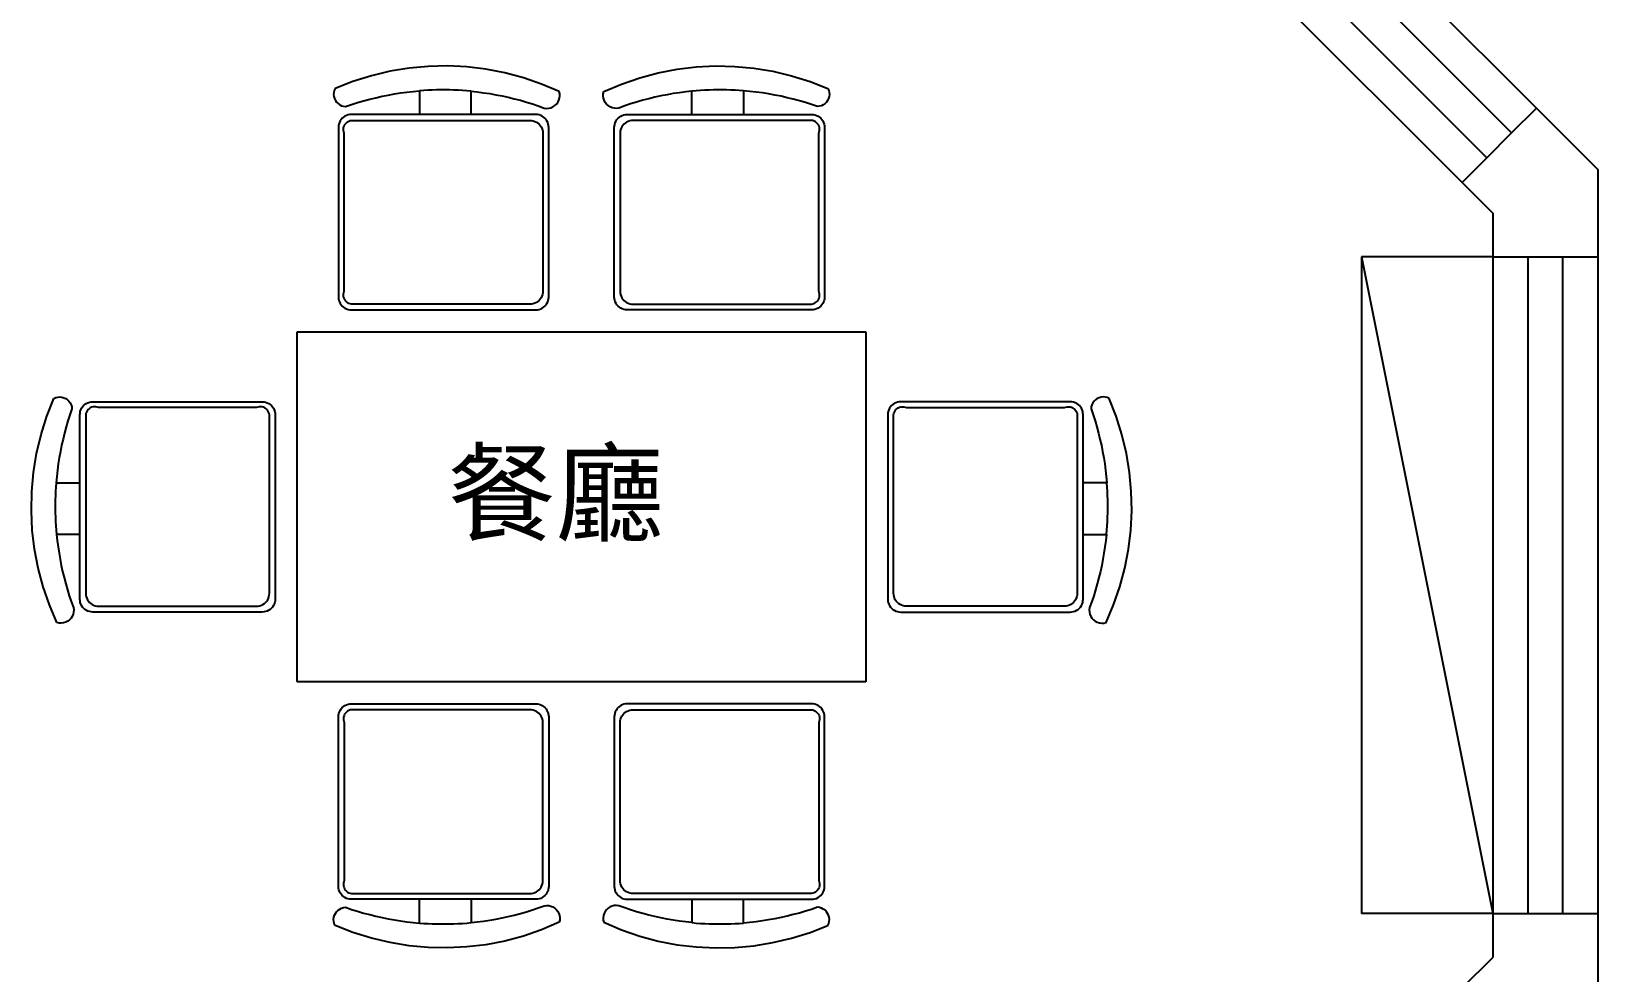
# Model space of a CAD drawing. Header units: centimetres. Extents: x 921 to 2601, y 2858 to 4336.
# Drawn here: x 2206.2 to 2600.9, y 3508.2 to 3745.3 of the extents above; entities that cross this region are included whole.
import ezdxf

# ---------------------------------------------------------------- set-up
doc = ezdxf.new("R2010")
doc.units = ezdxf.units.CM
doc.layers.add('文字', color=7, linetype='Continuous')
doc.layers.add('結構', color=7, linetype='Continuous')
doc.styles.get("Standard").update_dxf_attribs({"font": 'arial.ttf'})

msp = doc.modelspace()

# ---------------------------------------------------------------- linework, layer by layer
at = {"layer": '結構'}
for p, q in [((2538.64, 3772.71), (2585.4, 3725.94)), ((2532.4, 3766.47), (2579.17, 3719.71)), ((2526.17, 3760.24), (2572.93, 3713.47)), ((2519.93, 3754), (2566.69, 3707.24)), ((2291.91, 3734.11), (2287.28, 3732.66)), ((2296.63, 3735.23), (2291.91, 3734.11)), ((2301.41, 3736.02), (2296.63, 3735.23)), ((2306.24, 3736.46), (2301.41, 3736.02)), ((2311.09, 3736.57), (2306.24, 3736.46)), ((2315.93, 3736.33), (2311.09, 3736.57)), ((2320.75, 3735.76), (2315.93, 3736.33)), ((2325.51, 3734.84), (2320.75, 3735.76)), ((2330.2, 3733.6), (2325.51, 3734.84)), ((2334.78, 3732.02), (2330.2, 3733.6)), ((2354.92, 3732.02), (2359.51, 3733.6)), ((2359.51, 3733.6), (2364.19, 3734.84)), ((2364.19, 3734.84), (2368.95, 3735.76)), ((2368.95, 3735.76), (2373.77, 3736.33)), ((2373.77, 3736.33), (2378.61, 3736.57)), ((2378.61, 3736.57), (2383.46, 3736.46)), ((2383.46, 3736.46), (2388.29, 3736.02)), ((2388.29, 3736.02), (2393.08, 3735.23)), ((2393.08, 3735.23), (2397.79, 3734.11)), ((2397.79, 3734.11), (2402.42, 3732.66)), ((2282.45, 3729.9), (2282.41, 3729.38)), ((2282.41, 3729.38), (2282.47, 3728.86)), ((2282.56, 3730.41), (2282.45, 3729.9)), ((2282.77, 3730.89), (2282.56, 3730.41)), ((2287.28, 3732.66), (2282.77, 3730.89)), ((2294.59, 3728.93), (2296.14, 3729.25)), ((2296.14, 3729.25), (2297.71, 3729.53)), ((2297.71, 3729.53), (2299.28, 3729.78)), ((2299.28, 3729.78), (2300.85, 3729.99)), ((2300.85, 3729.99), (2302.43, 3730.17)), ((2302.43, 3730.17), (2304.01, 3730.31)), ((2305.1, 3730.39), (2304.01, 3730.31)), ((2304.01, 3730.31), (2304.01, 3724.33)), ((2306.18, 3730.46), (2305.1, 3730.39)), ((2307.26, 3730.5), (2306.18, 3730.46)), ((2308.35, 3730.54), (2307.26, 3730.5)), ((2309.43, 3730.55), (2308.35, 3730.54)), ((2310.52, 3730.55), (2309.43, 3730.55)), ((2311.6, 3730.53), (2310.52, 3730.55)), ((2312.69, 3730.5), (2311.6, 3730.53)), ((2313.77, 3730.45), (2312.69, 3730.5)), ((2314.85, 3730.39), (2313.77, 3730.45)), ((2315.94, 3730.3), (2314.85, 3730.39)), ((2317.02, 3730.21), (2315.94, 3730.3)), ((2317.02, 3724.33), (2317.02, 3730.21)), ((2317.02, 3730.21), (2318.59, 3730.04)), ((2318.59, 3730.04), (2320.16, 3729.83)), ((2320.16, 3729.83), (2321.72, 3729.6)), ((2321.72, 3729.6), (2323.28, 3729.33)), ((2323.28, 3729.33), (2324.83, 3729.02)), ((2339.25, 3730.13), (2334.78, 3732.02)), ((2339.37, 3729.58), (2339.25, 3730.13)), ((2339.4, 3729.01), (2339.37, 3729.58)), ((2350.3, 3729.01), (2350.33, 3729.58)), ((2350.33, 3729.58), (2350.45, 3730.13)), ((2350.45, 3730.13), (2354.92, 3732.02)), ((2366.42, 3729.33), (2364.87, 3729.02)), ((2367.98, 3729.6), (2366.42, 3729.33)), ((2369.54, 3729.83), (2367.98, 3729.6)), ((2371.11, 3730.04), (2369.54, 3729.83)), ((2372.68, 3730.21), (2371.11, 3730.04)), ((2373.76, 3730.3), (2372.68, 3730.21)), ((2372.68, 3724.33), (2372.68, 3730.21)), ((2374.85, 3730.39), (2373.76, 3730.3)), ((2375.93, 3730.45), (2374.85, 3730.39)), ((2377.01, 3730.5), (2375.93, 3730.45)), ((2378.1, 3730.53), (2377.01, 3730.5)), ((2379.18, 3730.55), (2378.1, 3730.53)), ((2380.27, 3730.55), (2379.18, 3730.55)), ((2381.35, 3730.54), (2380.27, 3730.55)), ((2382.44, 3730.5), (2381.35, 3730.54)), ((2383.52, 3730.46), (2382.44, 3730.5)), ((2384.6, 3730.39), (2383.52, 3730.46)), ((2385.69, 3730.31), (2384.6, 3730.39)), ((2387.27, 3730.17), (2385.69, 3730.31)), ((2385.69, 3730.31), (2385.69, 3724.33)), ((2388.85, 3729.99), (2387.27, 3730.17)), ((2390.42, 3729.78), (2388.85, 3729.99)), ((2391.99, 3729.53), (2390.42, 3729.78)), ((2393.56, 3729.25), (2391.99, 3729.53)), ((2395.11, 3728.93), (2393.56, 3729.25)), ((2402.42, 3732.66), (2406.94, 3730.89)), ((2406.94, 3730.89), (2407.14, 3730.41)), ((2407.14, 3730.41), (2407.26, 3729.9)), ((2407.29, 3729.38), (2407.23, 3728.86)), ((2407.26, 3729.9), (2407.29, 3729.38)), ((2282.47, 3728.86), (2282.61, 3728.35)), ((2282.61, 3728.35), (2282.84, 3727.88)), ((2282.84, 3727.88), (2283.14, 3727.45)), ((2283.14, 3727.45), (2283.51, 3727.08)), ((2283.51, 3727.08), (2283.93, 3726.78)), ((2283.93, 3726.78), (2284.4, 3726.55)), ((2284.4, 3726.55), (2284.9, 3726.4)), ((2284.9, 3726.4), (2285.42, 3726.34)), ((2285.42, 3726.34), (2286.92, 3726.86)), ((2286.92, 3726.86), (2288.44, 3727.34)), ((2288.44, 3727.34), (2289.96, 3727.79)), ((2289.96, 3727.79), (2291.49, 3728.2)), ((2291.49, 3728.2), (2293.04, 3728.58)), ((2293.04, 3728.58), (2294.59, 3728.93)), ((2324.83, 3729.02), (2326.37, 3728.68)), ((2326.37, 3728.68), (2327.91, 3728.31)), ((2327.91, 3728.31), (2329.44, 3727.91)), ((2329.44, 3727.91), (2330.96, 3727.47)), ((2330.96, 3727.47), (2332.47, 3727)), ((2332.47, 3727), (2333.97, 3726.5)), ((2333.97, 3726.5), (2335.46, 3725.96)), ((2335.46, 3725.96), (2336.02, 3725.89)), ((2336.02, 3725.89), (2336.59, 3725.92)), ((2336.59, 3725.92), (2337.14, 3726.04)), ((2337.14, 3726.04), (2337.66, 3726.26)), ((2337.66, 3726.26), (2338.14, 3726.57)), ((2338.14, 3726.57), (2338.56, 3726.95)), ((2338.56, 3726.95), (2338.9, 3727.4)), ((2338.9, 3727.4), (2339.16, 3727.91)), ((2339.16, 3727.91), (2339.33, 3728.45)), ((2339.33, 3728.45), (2339.4, 3729.01)), ((2350.37, 3728.45), (2350.3, 3729.01)), ((2350.54, 3727.91), (2350.37, 3728.45)), ((2350.8, 3727.4), (2350.54, 3727.91)), ((2351.14, 3726.95), (2350.8, 3727.4)), ((2351.56, 3726.57), (2351.14, 3726.95)), ((2352.04, 3726.26), (2351.56, 3726.57)), ((2352.56, 3726.04), (2352.04, 3726.26)), ((2353.12, 3725.92), (2352.56, 3726.04)), ((2353.68, 3725.89), (2353.12, 3725.92)), ((2354.24, 3725.96), (2353.68, 3725.89)), ((2355.73, 3726.5), (2354.24, 3725.96)), ((2357.23, 3727), (2355.73, 3726.5)), ((2358.74, 3727.47), (2357.23, 3727)), ((2360.26, 3727.91), (2358.74, 3727.47)), ((2361.79, 3728.31), (2360.26, 3727.91)), ((2363.33, 3728.68), (2361.79, 3728.31)), ((2364.87, 3729.02), (2363.33, 3728.68)), ((2396.66, 3728.58), (2395.11, 3728.93)), ((2398.21, 3728.2), (2396.66, 3728.58)), ((2399.74, 3727.79), (2398.21, 3728.2)), ((2401.26, 3727.34), (2399.74, 3727.79)), ((2402.78, 3726.86), (2401.26, 3727.34)), ((2404.28, 3726.34), (2402.78, 3726.86)), ((2404.8, 3726.4), (2404.28, 3726.34)), ((2405.3, 3726.55), (2404.8, 3726.4)), ((2405.77, 3726.78), (2405.3, 3726.55)), ((2406.2, 3727.08), (2405.77, 3726.78)), ((2406.56, 3727.45), (2406.2, 3727.08)), ((2406.86, 3727.88), (2406.56, 3727.45)), ((2407.09, 3728.35), (2406.86, 3727.88)), ((2407.23, 3728.86), (2407.09, 3728.35)), ((2579.17, 3719.71), (2585.4, 3725.94)), ((2585.4, 3725.94), (2600.85, 3710.49)), ((2283.66, 3721.51), (2283.63, 3721.08)), ((2283.74, 3721.92), (2283.66, 3721.51)), ((2283.88, 3722.33), (2283.74, 3721.92)), ((2284.07, 3722.71), (2283.88, 3722.33)), ((2284.3, 3723.06), (2284.07, 3722.71)), ((2284.58, 3723.38), (2284.3, 3723.06)), ((2284.9, 3723.66), (2284.58, 3723.38)), ((2285.26, 3723.9), (2284.9, 3723.66)), ((2284.92, 3721.03), (2285.02, 3721.38)), ((2285.02, 3721.38), (2285.17, 3721.71)), ((2285.17, 3721.71), (2285.37, 3722.01)), ((2285.64, 3724.09), (2285.26, 3723.9)), ((2285.37, 3722.01), (2285.61, 3722.27)), ((2285.61, 3722.27), (2285.89, 3722.5)), ((2286.04, 3724.22), (2285.64, 3724.09)), ((2285.89, 3722.5), (2286.21, 3722.67)), ((2286.46, 3724.31), (2286.04, 3724.22)), ((2286.21, 3722.67), (2286.55, 3722.8)), ((2286.88, 3724.33), (2286.46, 3724.31)), ((2286.55, 3722.8), (2286.9, 3722.87)), ((2304.01, 3724.33), (2286.88, 3724.33)), ((2286.9, 3722.87), (2331.87, 3722.87)), ((2317.02, 3724.33), (2304.01, 3724.33)), ((2333.33, 3724.33), (2317.02, 3724.33)), ((2331.87, 3722.87), (2332.29, 3722.84)), ((2332.29, 3722.84), (2332.71, 3722.76)), ((2332.71, 3722.76), (2333.11, 3722.62)), ((2333.11, 3722.62), (2333.49, 3722.43)), ((2333.76, 3724.31), (2333.33, 3724.33)), ((2333.49, 3722.43), (2333.85, 3722.2)), ((2334.17, 3724.22), (2333.76, 3724.31)), ((2333.85, 3722.2), (2334.17, 3721.92)), ((2334.58, 3724.09), (2334.17, 3724.22)), ((2334.17, 3721.92), (2334.45, 3721.6)), ((2334.45, 3721.6), (2334.68, 3721.24)), ((2334.96, 3723.9), (2334.58, 3724.09)), ((2334.68, 3721.24), (2334.87, 3720.86)), ((2335.31, 3723.66), (2334.96, 3723.9)), ((2335.63, 3723.38), (2335.31, 3723.66)), ((2335.91, 3723.06), (2335.63, 3723.38)), ((2336.15, 3722.71), (2335.91, 3723.06)), ((2336.34, 3722.33), (2336.15, 3722.71)), ((2336.47, 3721.92), (2336.34, 3722.33)), ((2336.56, 3721.51), (2336.47, 3721.92)), ((2336.58, 3721.08), (2336.56, 3721.51)), ((2353.12, 3721.08), (2353.15, 3721.51)), ((2353.15, 3721.51), (2353.23, 3721.92)), ((2353.23, 3721.92), (2353.37, 3722.33)), ((2353.37, 3722.33), (2353.55, 3722.71)), ((2353.55, 3722.71), (2353.79, 3723.06)), ((2353.79, 3723.06), (2354.07, 3723.38)), ((2354.07, 3723.38), (2354.39, 3723.66)), ((2354.39, 3723.66), (2354.74, 3723.9)), ((2354.74, 3723.9), (2355.12, 3724.09)), ((2355.02, 3721.24), (2354.83, 3720.86)), ((2355.25, 3721.6), (2355.02, 3721.24)), ((2355.12, 3724.09), (2355.53, 3724.22)), ((2355.53, 3721.92), (2355.25, 3721.6)), ((2355.53, 3724.22), (2355.94, 3724.31)), ((2355.85, 3722.2), (2355.53, 3721.92)), ((2356.21, 3722.43), (2355.85, 3722.2)), ((2355.94, 3724.31), (2356.37, 3724.33)), ((2356.59, 3722.62), (2356.21, 3722.43)), ((2356.37, 3724.33), (2372.68, 3724.33)), ((2356.99, 3722.76), (2356.59, 3722.62)), ((2357.41, 3722.84), (2356.99, 3722.76)), ((2357.83, 3722.87), (2357.41, 3722.84)), ((2402.8, 3722.87), (2357.83, 3722.87)), ((2372.68, 3724.33), (2385.69, 3724.33)), ((2385.69, 3724.33), (2402.82, 3724.33)), ((2403.16, 3722.8), (2402.8, 3722.87)), ((2402.82, 3724.33), (2403.24, 3724.31)), ((2403.49, 3722.67), (2403.16, 3722.8)), ((2403.24, 3724.31), (2403.66, 3724.22)), ((2403.81, 3722.5), (2403.49, 3722.67)), ((2403.66, 3724.22), (2404.06, 3724.09)), ((2404.09, 3722.27), (2403.81, 3722.5)), ((2404.06, 3724.09), (2404.45, 3723.9)), ((2404.34, 3722.01), (2404.09, 3722.27)), ((2404.54, 3721.71), (2404.34, 3722.01)), ((2404.45, 3723.9), (2404.8, 3723.66)), ((2404.69, 3721.38), (2404.54, 3721.71)), ((2404.78, 3721.03), (2404.69, 3721.38)), ((2404.8, 3723.66), (2405.12, 3723.38)), ((2405.12, 3723.38), (2405.4, 3723.06)), ((2405.4, 3723.06), (2405.64, 3722.71)), ((2405.64, 3722.71), (2405.82, 3722.33)), ((2405.82, 3722.33), (2405.96, 3721.92)), ((2405.96, 3721.92), (2406.04, 3721.51)), ((2406.04, 3721.51), (2406.07, 3721.08)), ((2283.63, 3721.08), (2283.63, 3678.37)), ((2284.88, 3720.67), (2284.92, 3721.03)), ((2284.89, 3720.31), (2284.88, 3720.67)), ((2284.97, 3719.96), (2284.89, 3720.31)), ((2285.09, 3719.62), (2284.97, 3719.96)), ((2285.09, 3679.83), (2285.09, 3719.62)), ((2334.87, 3720.86), (2335.01, 3720.46)), ((2335.01, 3720.46), (2335.09, 3720.04)), ((2335.09, 3720.04), (2335.12, 3719.62)), ((2335.12, 3719.62), (2335.12, 3679.83)), ((2336.58, 3678.37), (2336.58, 3721.08)), ((2353.12, 3678.37), (2353.12, 3721.08)), ((2354.61, 3720.04), (2354.58, 3719.62)), ((2354.58, 3719.62), (2354.58, 3679.83)), ((2354.69, 3720.46), (2354.61, 3720.04)), ((2354.83, 3720.86), (2354.69, 3720.46)), ((2404.61, 3719.62), (2404.73, 3719.96)), ((2404.61, 3679.83), (2404.61, 3719.62)), ((2404.73, 3719.96), (2404.81, 3720.31)), ((2404.82, 3720.67), (2404.78, 3721.03)), ((2404.81, 3720.31), (2404.82, 3720.67)), ((2406.07, 3721.08), (2406.07, 3678.37)), ((2572.93, 3713.47), (2579.17, 3719.71)), ((2566.69, 3707.24), (2572.93, 3713.47)), ((2600.85, 3710.49), (2600.85, 3688.51)), ((2566.69, 3707.24), (2574.4, 3699.53)), ((2574.4, 3699.53), (2574.4, 3688.51)), ((2574.4, 3688.51), (2541.33, 3688.51)), ((2541.33, 3688.51), (2541.33, 3523.11)), ((2541.33, 3688.51), (2574.4, 3523.11)), ((2574.4, 3688.51), (2574.4, 3523.11)), ((2574.4, 3688.51), (2583.22, 3688.51)), ((2583.22, 3688.51), (2583.22, 3523.11)), ((2583.22, 3688.51), (2592.03, 3688.51)), ((2592.03, 3688.51), (2592.03, 3523.11)), ((2592.03, 3688.51), (2600.85, 3688.51)), ((2600.85, 3688.51), (2600.85, 3523.11)), ((2283.63, 3678.37), (2283.66, 3677.95)), ((2283.66, 3677.95), (2283.74, 3677.53)), ((2284.88, 3678.78), (2284.89, 3679.14)), ((2284.92, 3678.42), (2284.88, 3678.78)), ((2284.89, 3679.14), (2284.97, 3679.5)), ((2285.02, 3678.08), (2284.92, 3678.42)), ((2284.97, 3679.5), (2285.09, 3679.83)), ((2285.17, 3677.75), (2285.02, 3678.08)), ((2285.37, 3677.45), (2285.17, 3677.75)), ((2334.45, 3677.86), (2334.17, 3677.54)), ((2334.68, 3678.21), (2334.45, 3677.86)), ((2334.87, 3678.59), (2334.68, 3678.21)), ((2335.01, 3678.99), (2334.87, 3678.59)), ((2335.09, 3679.41), (2335.01, 3678.99)), ((2335.12, 3679.83), (2335.09, 3679.41)), ((2336.47, 3677.53), (2336.56, 3677.95)), ((2336.56, 3677.95), (2336.58, 3678.37)), ((2353.15, 3677.95), (2353.12, 3678.37)), ((2353.23, 3677.53), (2353.15, 3677.95)), ((2354.58, 3679.83), (2354.61, 3679.41)), ((2354.61, 3679.41), (2354.69, 3678.99)), ((2354.69, 3678.99), (2354.83, 3678.59)), ((2354.83, 3678.59), (2355.02, 3678.21)), ((2355.02, 3678.21), (2355.25, 3677.86)), ((2355.25, 3677.86), (2355.53, 3677.54)), ((2404.34, 3677.45), (2404.54, 3677.75)), ((2404.54, 3677.75), (2404.69, 3678.08)), ((2404.73, 3679.5), (2404.61, 3679.83)), ((2404.69, 3678.08), (2404.78, 3678.42)), ((2404.81, 3679.14), (2404.73, 3679.5)), ((2404.78, 3678.42), (2404.82, 3678.78)), ((2404.82, 3678.78), (2404.81, 3679.14)), ((2406.04, 3677.95), (2405.96, 3677.53)), ((2406.07, 3678.37), (2406.04, 3677.95)), ((2283.74, 3677.53), (2283.88, 3677.13)), ((2283.88, 3677.13), (2284.07, 3676.75)), ((2284.07, 3676.75), (2284.3, 3676.39)), ((2284.3, 3676.39), (2284.58, 3676.07)), ((2284.58, 3676.07), (2284.9, 3675.79)), ((2284.9, 3675.79), (2285.26, 3675.56)), ((2285.26, 3675.56), (2285.64, 3675.37)), ((2285.61, 3677.18), (2285.37, 3677.45)), ((2285.89, 3676.96), (2285.61, 3677.18)), ((2285.64, 3675.37), (2286.04, 3675.23)), ((2286.21, 3676.78), (2285.89, 3676.96)), ((2286.04, 3675.23), (2286.46, 3675.15)), ((2286.55, 3676.65), (2286.21, 3676.78)), ((2286.46, 3675.15), (2286.88, 3675.12)), ((2286.9, 3676.58), (2286.55, 3676.65)), ((2286.88, 3675.12), (2333.33, 3675.12)), ((2331.87, 3676.58), (2286.9, 3676.58)), ((2332.29, 3676.61), (2331.87, 3676.58)), ((2332.71, 3676.7), (2332.29, 3676.61)), ((2333.11, 3676.83), (2332.71, 3676.7)), ((2333.49, 3677.02), (2333.11, 3676.83)), ((2333.33, 3675.12), (2333.76, 3675.15)), ((2333.85, 3677.26), (2333.49, 3677.02)), ((2333.76, 3675.15), (2334.17, 3675.23)), ((2334.17, 3677.54), (2333.85, 3677.26)), ((2334.17, 3675.23), (2334.58, 3675.37)), ((2334.58, 3675.37), (2334.96, 3675.56)), ((2334.96, 3675.56), (2335.31, 3675.79)), ((2335.31, 3675.79), (2335.63, 3676.07)), ((2335.63, 3676.07), (2335.91, 3676.39)), ((2335.91, 3676.39), (2336.15, 3676.75)), ((2336.15, 3676.75), (2336.34, 3677.13)), ((2336.34, 3677.13), (2336.47, 3677.53)), ((2353.37, 3677.13), (2353.23, 3677.53)), ((2353.55, 3676.75), (2353.37, 3677.13)), ((2353.79, 3676.39), (2353.55, 3676.75)), ((2354.07, 3676.07), (2353.79, 3676.39)), ((2354.39, 3675.79), (2354.07, 3676.07)), ((2354.74, 3675.56), (2354.39, 3675.79)), ((2355.12, 3675.37), (2354.74, 3675.56)), ((2355.53, 3675.23), (2355.12, 3675.37)), ((2355.53, 3677.54), (2355.85, 3677.26)), ((2355.94, 3675.15), (2355.53, 3675.23)), ((2355.85, 3677.26), (2356.21, 3677.02)), ((2356.37, 3675.12), (2355.94, 3675.15)), ((2356.21, 3677.02), (2356.59, 3676.83)), ((2402.82, 3675.12), (2356.37, 3675.12)), ((2356.59, 3676.83), (2356.99, 3676.7)), ((2356.99, 3676.7), (2357.41, 3676.61)), ((2357.41, 3676.61), (2357.83, 3676.58)), ((2357.83, 3676.58), (2402.8, 3676.58)), ((2402.8, 3676.58), (2403.16, 3676.65)), ((2403.24, 3675.15), (2402.82, 3675.12)), ((2403.16, 3676.65), (2403.49, 3676.78)), ((2403.66, 3675.23), (2403.24, 3675.15)), ((2403.49, 3676.78), (2403.81, 3676.96)), ((2404.06, 3675.37), (2403.66, 3675.23)), ((2403.81, 3676.96), (2404.09, 3677.18)), ((2404.45, 3675.56), (2404.06, 3675.37)), ((2404.09, 3677.18), (2404.34, 3677.45)), ((2404.8, 3675.79), (2404.45, 3675.56)), ((2405.12, 3676.07), (2404.8, 3675.79)), ((2405.4, 3676.39), (2405.12, 3676.07)), ((2405.64, 3676.75), (2405.4, 3676.39)), ((2405.82, 3677.13), (2405.64, 3676.75)), ((2405.96, 3677.53), (2405.82, 3677.13)), ((2273.2, 3669.61), (2416.5, 3669.61)), ((2273.2, 3581.43), (2273.2, 3669.61)), ((2416.5, 3669.61), (2416.5, 3581.43)), ((2210.15, 3648.35), (2211.92, 3652.86)), ((2211.92, 3652.86), (2212.41, 3653.06)), ((2212.41, 3653.06), (2212.92, 3653.18)), ((2212.92, 3653.18), (2213.44, 3653.21)), ((2213.44, 3653.21), (2213.96, 3653.16)), ((2213.96, 3653.16), (2214.46, 3653.01)), ((2214.46, 3653.01), (2214.93, 3652.79)), ((2214.93, 3652.79), (2215.36, 3652.49)), ((2215.36, 3652.49), (2215.73, 3652.12)), ((2215.73, 3652.12), (2216.03, 3651.7)), ((2216.47, 3650.21), (2215.96, 3648.7)), ((2216.03, 3651.7), (2216.26, 3651.23)), ((2216.26, 3651.23), (2216.41, 3650.73)), ((2216.41, 3650.73), (2216.47, 3650.21)), ((2218.73, 3649.99), (2218.92, 3650.37)), ((2218.92, 3650.37), (2219.15, 3650.72)), ((2219.15, 3650.72), (2219.43, 3651.04)), ((2219.43, 3651.04), (2219.75, 3651.32)), ((2219.75, 3651.32), (2220.1, 3651.56)), ((2220.1, 3651.56), (2220.49, 3651.75)), ((2220.49, 3651.75), (2220.89, 3651.88)), ((2220.81, 3650.26), (2220.54, 3650.02)), ((2221.11, 3650.46), (2220.81, 3650.26)), ((2220.89, 3651.88), (2221.31, 3651.97)), ((2221.44, 3650.61), (2221.11, 3650.46)), ((2221.31, 3651.97), (2221.73, 3652)), ((2221.78, 3650.71), (2221.44, 3650.61)), ((2221.73, 3652), (2264.44, 3652)), ((2222.14, 3650.75), (2221.78, 3650.71)), ((2222.5, 3650.73), (2222.14, 3650.75)), ((2222.86, 3650.66), (2222.5, 3650.73)), ((2223.19, 3650.53), (2222.86, 3650.66)), ((2262.98, 3650.53), (2223.19, 3650.53)), ((2263.32, 3650.66), (2262.98, 3650.53)), ((2263.67, 3650.73), (2263.32, 3650.66)), ((2264.03, 3650.75), (2263.67, 3650.73)), ((2264.39, 3650.71), (2264.03, 3650.75)), ((2264.74, 3650.61), (2264.39, 3650.71)), ((2264.44, 3652), (2264.87, 3651.97)), ((2265.07, 3650.46), (2264.74, 3650.61)), ((2264.87, 3651.97), (2265.28, 3651.88)), ((2265.37, 3650.26), (2265.07, 3650.46)), ((2265.28, 3651.88), (2265.69, 3651.75)), ((2265.63, 3650.02), (2265.37, 3650.26)), ((2265.69, 3651.75), (2266.07, 3651.56)), ((2266.07, 3651.56), (2266.42, 3651.32)), ((2266.42, 3651.32), (2266.74, 3651.04)), ((2266.74, 3651.04), (2267.02, 3650.72)), ((2267.02, 3650.72), (2267.26, 3650.37)), ((2267.26, 3650.37), (2267.45, 3649.99)), ((2422.44, 3650.37), (2422.26, 3649.99)), ((2422.68, 3650.72), (2422.44, 3650.37)), ((2422.96, 3651.04), (2422.68, 3650.72)), ((2423.28, 3651.32), (2422.96, 3651.04)), ((2423.63, 3651.56), (2423.28, 3651.32)), ((2424.02, 3651.75), (2423.63, 3651.56)), ((2424.42, 3651.88), (2424.02, 3651.75)), ((2424.07, 3650.02), (2424.33, 3650.26)), ((2424.33, 3650.26), (2424.64, 3650.46)), ((2424.83, 3651.97), (2424.42, 3651.88)), ((2424.64, 3650.46), (2424.96, 3650.61)), ((2425.26, 3652), (2424.83, 3651.97)), ((2424.96, 3650.61), (2425.31, 3650.71)), ((2467.97, 3652), (2425.26, 3652)), ((2425.31, 3650.71), (2425.67, 3650.75)), ((2425.67, 3650.75), (2426.03, 3650.73)), ((2426.03, 3650.73), (2426.39, 3650.66)), ((2426.39, 3650.66), (2426.72, 3650.53)), ((2426.72, 3650.53), (2466.51, 3650.53)), ((2466.51, 3650.53), (2466.85, 3650.66)), ((2466.85, 3650.66), (2467.2, 3650.73)), ((2467.2, 3650.73), (2467.56, 3650.75)), ((2467.56, 3650.75), (2467.92, 3650.71)), ((2467.92, 3650.71), (2468.27, 3650.61)), ((2468.4, 3651.97), (2467.97, 3652)), ((2468.27, 3650.61), (2468.59, 3650.46)), ((2468.81, 3651.88), (2468.4, 3651.97)), ((2468.59, 3650.46), (2468.9, 3650.26)), ((2469.22, 3651.75), (2468.81, 3651.88)), ((2468.9, 3650.26), (2469.16, 3650.02)), ((2469.6, 3651.56), (2469.22, 3651.75)), ((2469.95, 3651.32), (2469.6, 3651.56)), ((2470.27, 3651.04), (2469.95, 3651.32)), ((2470.55, 3650.72), (2470.27, 3651.04)), ((2470.79, 3650.37), (2470.55, 3650.72)), ((2470.97, 3649.99), (2470.79, 3650.37)), ((2473.29, 3650.73), (2473.23, 3650.21)), ((2473.23, 3650.21), (2473.74, 3648.7)), ((2473.44, 3651.23), (2473.29, 3650.73)), ((2473.67, 3651.7), (2473.44, 3651.23)), ((2473.97, 3652.12), (2473.67, 3651.7)), ((2474.34, 3652.49), (2473.97, 3652.12)), ((2474.77, 3652.79), (2474.34, 3652.49)), ((2475.24, 3653.01), (2474.77, 3652.79)), ((2475.75, 3653.16), (2475.24, 3653.01)), ((2476.26, 3653.21), (2475.75, 3653.16)), ((2476.79, 3653.18), (2476.26, 3653.21)), ((2477.29, 3653.06), (2476.79, 3653.18)), ((2477.78, 3652.86), (2477.29, 3653.06)), ((2479.55, 3648.35), (2477.78, 3652.86)), ((2208.7, 3643.72), (2210.15, 3648.35)), ((2215.48, 3647.19), (2215.03, 3645.66)), ((2215.96, 3648.7), (2215.48, 3647.19)), ((2218.48, 3648.75), (2218.51, 3649.17)), ((2218.48, 3631.61), (2218.48, 3648.75)), ((2218.51, 3649.17), (2218.59, 3649.59)), ((2218.59, 3649.59), (2218.73, 3649.99)), ((2220.01, 3649.08), (2219.94, 3648.73)), ((2219.94, 3648.73), (2219.94, 3603.76)), ((2220.14, 3649.42), (2220.01, 3649.08)), ((2220.32, 3649.73), (2220.14, 3649.42)), ((2220.54, 3650.02), (2220.32, 3649.73)), ((2265.86, 3649.73), (2265.63, 3650.02)), ((2266.03, 3649.42), (2265.86, 3649.73)), ((2266.16, 3649.08), (2266.03, 3649.42)), ((2266.23, 3648.73), (2266.16, 3649.08)), ((2266.23, 3603.76), (2266.23, 3648.73)), ((2267.45, 3649.99), (2267.58, 3649.59)), ((2267.58, 3649.59), (2267.66, 3649.17)), ((2267.66, 3649.17), (2267.69, 3648.75)), ((2267.69, 3648.75), (2267.69, 3602.29)), ((2422.04, 3649.17), (2422.01, 3648.75)), ((2422.01, 3648.75), (2422.01, 3602.29)), ((2422.12, 3649.59), (2422.04, 3649.17)), ((2422.26, 3649.99), (2422.12, 3649.59)), ((2423.47, 3648.73), (2423.54, 3649.08)), ((2423.47, 3603.76), (2423.47, 3648.73)), ((2423.54, 3649.08), (2423.67, 3649.42)), ((2423.67, 3649.42), (2423.85, 3649.73)), ((2423.85, 3649.73), (2424.07, 3650.02)), ((2469.16, 3650.02), (2469.39, 3649.73)), ((2469.39, 3649.73), (2469.56, 3649.42)), ((2469.56, 3649.42), (2469.69, 3649.08)), ((2469.69, 3649.08), (2469.76, 3648.73)), ((2469.76, 3648.73), (2469.76, 3603.76)), ((2471.11, 3649.59), (2470.97, 3649.99)), ((2471.19, 3649.17), (2471.11, 3649.59)), ((2471.22, 3648.75), (2471.19, 3649.17)), ((2471.22, 3631.61), (2471.22, 3648.75)), ((2473.74, 3648.7), (2474.23, 3647.19)), ((2474.23, 3647.19), (2474.67, 3645.66)), ((2481, 3643.72), (2479.55, 3648.35)), ((2207.58, 3639), (2208.7, 3643.72)), ((2214.23, 3642.59), (2213.88, 3641.04)), ((2214.61, 3644.13), (2214.23, 3642.59)), ((2215.03, 3645.66), (2214.61, 3644.13)), ((2474.67, 3645.66), (2475.09, 3644.13)), ((2475.09, 3644.13), (2475.47, 3642.59)), ((2475.47, 3642.59), (2475.82, 3641.04)), ((2482.12, 3639), (2481, 3643.72)), ((2206.8, 3634.22), (2207.58, 3639)), ((2213.56, 3639.48), (2213.28, 3637.92)), ((2213.88, 3641.04), (2213.56, 3639.48)), ((2475.82, 3641.04), (2476.14, 3639.48)), ((2476.14, 3639.48), (2476.42, 3637.92)), ((2482.9, 3634.22), (2482.12, 3639)), ((2212.82, 3634.77), (2212.64, 3633.19)), ((2213.04, 3636.35), (2212.82, 3634.77)), ((2213.28, 3637.92), (2213.04, 3636.35)), ((2476.42, 3637.92), (2476.67, 3636.35)), ((2476.67, 3636.35), (2476.88, 3634.77)), ((2476.88, 3634.77), (2477.06, 3633.19)), ((2206.35, 3629.39), (2206.8, 3634.22)), ((2212.42, 3630.53), (2212.36, 3629.45)), ((2212.5, 3631.61), (2212.42, 3630.53)), ((2212.64, 3633.19), (2212.5, 3631.61)), ((2212.5, 3631.61), (2218.48, 3631.61)), ((2218.48, 3618.61), (2218.48, 3631.61)), ((2477.2, 3631.61), (2471.22, 3631.61)), ((2471.22, 3618.61), (2471.22, 3631.61)), ((2477.06, 3633.19), (2477.2, 3631.61)), ((2477.28, 3630.53), (2477.2, 3631.61)), ((2477.35, 3629.45), (2477.28, 3630.53)), ((2483.35, 3629.39), (2482.9, 3634.22)), ((2206.25, 3624.54), (2206.35, 3629.39)), ((2212.28, 3627.28), (2212.26, 3626.19)), ((2212.31, 3628.36), (2212.28, 3627.28)), ((2212.36, 3629.45), (2212.31, 3628.36)), ((2477.39, 3628.36), (2477.35, 3629.45)), ((2477.42, 3627.28), (2477.39, 3628.36)), ((2477.44, 3626.19), (2477.42, 3627.28)), ((2483.46, 3624.54), (2483.35, 3629.39)), ((2206.48, 3619.69), (2206.25, 3624.54)), ((2212.26, 3626.19), (2212.26, 3625.11)), ((2212.26, 3625.11), (2212.28, 3624.02)), ((2212.28, 3624.02), (2212.31, 3622.94)), ((2212.31, 3622.94), (2212.36, 3621.85)), ((2477.34, 3621.85), (2477.39, 3622.94)), ((2477.39, 3622.94), (2477.42, 3624.02)), ((2477.42, 3624.02), (2477.44, 3625.11)), ((2477.44, 3625.11), (2477.44, 3626.19)), ((2483.22, 3619.69), (2483.46, 3624.54)), ((2207.06, 3614.88), (2206.48, 3619.69)), ((2212.36, 3621.85), (2212.43, 3620.77)), ((2212.43, 3620.77), (2212.51, 3619.69)), ((2212.51, 3619.69), (2212.6, 3618.61)), ((2218.48, 3618.61), (2212.6, 3618.61)), ((2212.6, 3618.61), (2212.78, 3617.04)), ((2218.48, 3602.29), (2218.48, 3618.61)), ((2471.22, 3618.61), (2477.1, 3618.61)), ((2471.22, 3602.29), (2471.22, 3618.61)), ((2477.1, 3618.61), (2476.93, 3617.04)), ((2477.1, 3618.61), (2477.19, 3619.69)), ((2477.19, 3619.69), (2477.27, 3620.77)), ((2477.27, 3620.77), (2477.34, 3621.85)), ((2482.64, 3614.88), (2483.22, 3619.69)), ((2207.97, 3610.12), (2207.06, 3614.88)), ((2212.78, 3617.04), (2212.98, 3615.47)), ((2212.98, 3615.47), (2213.22, 3613.91)), ((2476.72, 3615.47), (2476.48, 3613.91)), ((2476.93, 3617.04), (2476.72, 3615.47)), ((2481.73, 3610.12), (2482.64, 3614.88)), ((2213.22, 3613.91), (2213.49, 3612.35)), ((2213.49, 3612.35), (2213.79, 3610.8)), ((2213.79, 3610.8), (2214.13, 3609.25)), ((2475.91, 3610.8), (2475.57, 3609.25)), ((2476.21, 3612.35), (2475.91, 3610.8)), ((2476.48, 3613.91), (2476.21, 3612.35)), ((2209.22, 3605.43), (2207.97, 3610.12)), ((2214.13, 3609.25), (2214.5, 3607.71)), ((2214.5, 3607.71), (2214.91, 3606.19)), ((2475.2, 3607.71), (2474.79, 3606.19)), ((2475.57, 3609.25), (2475.2, 3607.71)), ((2480.48, 3605.43), (2481.73, 3610.12)), ((2210.79, 3600.84), (2209.22, 3605.43)), ((2214.91, 3606.19), (2215.34, 3604.67)), ((2215.34, 3604.67), (2215.81, 3603.16)), ((2215.81, 3603.16), (2216.32, 3601.66)), ((2219.94, 3603.76), (2219.97, 3603.33)), ((2219.97, 3603.33), (2220.05, 3602.92)), ((2220.05, 3602.92), (2220.19, 3602.51)), ((2265.98, 3602.51), (2266.12, 3602.92)), ((2266.12, 3602.92), (2266.2, 3603.33)), ((2266.2, 3603.33), (2266.23, 3603.76)), ((2423.5, 3603.33), (2423.47, 3603.76)), ((2423.58, 3602.92), (2423.5, 3603.33)), ((2423.72, 3602.51), (2423.58, 3602.92)), ((2469.65, 3602.92), (2469.51, 3602.51)), ((2469.73, 3603.33), (2469.65, 3602.92)), ((2469.76, 3603.76), (2469.73, 3603.33)), ((2473.89, 3603.16), (2473.39, 3601.66)), ((2474.36, 3604.67), (2473.89, 3603.16)), ((2474.79, 3606.19), (2474.36, 3604.67)), ((2478.91, 3600.84), (2480.48, 3605.43)), ((2212.68, 3596.38), (2210.79, 3600.84)), ((2216.32, 3601.66), (2216.85, 3600.17)), ((2216.9, 3599.04), (2216.77, 3598.49)), ((2216.85, 3600.17), (2216.92, 3599.61)), ((2216.92, 3599.61), (2216.9, 3599.04)), ((2218.51, 3601.87), (2218.48, 3602.29)), ((2218.59, 3601.45), (2218.51, 3601.87)), ((2218.73, 3601.05), (2218.59, 3601.45)), ((2218.92, 3600.67), (2218.73, 3601.05)), ((2219.15, 3600.31), (2218.92, 3600.67)), ((2219.43, 3599.99), (2219.15, 3600.31)), ((2219.75, 3599.71), (2219.43, 3599.99)), ((2220.1, 3599.48), (2219.75, 3599.71)), ((2220.49, 3599.29), (2220.1, 3599.48)), ((2220.19, 3602.51), (2220.38, 3602.13)), ((2220.38, 3602.13), (2220.62, 3601.78)), ((2220.89, 3599.15), (2220.49, 3599.29)), ((2220.62, 3601.78), (2220.9, 3601.46)), ((2221.31, 3599.07), (2220.89, 3599.15)), ((2220.9, 3601.46), (2221.22, 3601.18)), ((2221.22, 3601.18), (2221.57, 3600.94)), ((2221.73, 3599.04), (2221.31, 3599.07)), ((2221.57, 3600.94), (2221.95, 3600.75)), ((2264.44, 3599.04), (2221.73, 3599.04)), ((2221.95, 3600.75), (2222.35, 3600.62)), ((2222.35, 3600.62), (2222.77, 3600.53)), ((2222.77, 3600.53), (2223.19, 3600.51)), ((2223.19, 3600.51), (2262.98, 3600.51)), ((2262.98, 3600.51), (2263.4, 3600.53)), ((2263.4, 3600.53), (2263.82, 3600.62)), ((2263.82, 3600.62), (2264.22, 3600.75)), ((2264.22, 3600.75), (2264.6, 3600.94)), ((2264.87, 3599.07), (2264.44, 3599.04)), ((2264.6, 3600.94), (2264.96, 3601.18)), ((2265.28, 3599.15), (2264.87, 3599.07)), ((2264.96, 3601.18), (2265.28, 3601.46)), ((2265.28, 3601.46), (2265.56, 3601.78)), ((2265.69, 3599.29), (2265.28, 3599.15)), ((2265.56, 3601.78), (2265.79, 3602.13)), ((2266.07, 3599.48), (2265.69, 3599.29)), ((2265.79, 3602.13), (2265.98, 3602.51)), ((2266.42, 3599.71), (2266.07, 3599.48)), ((2266.74, 3599.99), (2266.42, 3599.71)), ((2267.02, 3600.31), (2266.74, 3599.99)), ((2267.26, 3600.67), (2267.02, 3600.31)), ((2267.45, 3601.05), (2267.26, 3600.67)), ((2267.58, 3601.45), (2267.45, 3601.05)), ((2267.66, 3601.87), (2267.58, 3601.45)), ((2267.69, 3602.29), (2267.66, 3601.87)), ((2422.01, 3602.29), (2422.04, 3601.87)), ((2422.04, 3601.87), (2422.12, 3601.45)), ((2422.12, 3601.45), (2422.26, 3601.05)), ((2422.26, 3601.05), (2422.44, 3600.67)), ((2422.44, 3600.67), (2422.68, 3600.31)), ((2422.68, 3600.31), (2422.96, 3599.99)), ((2422.96, 3599.99), (2423.28, 3599.71)), ((2423.28, 3599.71), (2423.63, 3599.48)), ((2423.63, 3599.48), (2424.02, 3599.29)), ((2423.91, 3602.13), (2423.72, 3602.51)), ((2424.14, 3601.78), (2423.91, 3602.13)), ((2424.02, 3599.29), (2424.42, 3599.15)), ((2424.42, 3601.46), (2424.14, 3601.78)), ((2424.74, 3601.18), (2424.42, 3601.46)), ((2424.42, 3599.15), (2424.83, 3599.07)), ((2425.1, 3600.94), (2424.74, 3601.18)), ((2424.83, 3599.07), (2425.26, 3599.04)), ((2425.48, 3600.75), (2425.1, 3600.94)), ((2425.26, 3599.04), (2467.97, 3599.04)), ((2425.88, 3600.62), (2425.48, 3600.75)), ((2426.3, 3600.53), (2425.88, 3600.62)), ((2426.72, 3600.51), (2426.3, 3600.53)), ((2466.51, 3600.51), (2426.72, 3600.51)), ((2466.93, 3600.53), (2466.51, 3600.51)), ((2467.35, 3600.62), (2466.93, 3600.53)), ((2467.75, 3600.75), (2467.35, 3600.62)), ((2468.13, 3600.94), (2467.75, 3600.75)), ((2467.97, 3599.04), (2468.4, 3599.07)), ((2468.49, 3601.18), (2468.13, 3600.94)), ((2468.4, 3599.07), (2468.81, 3599.15)), ((2468.81, 3601.46), (2468.49, 3601.18)), ((2469.09, 3601.78), (2468.81, 3601.46)), ((2468.81, 3599.15), (2469.22, 3599.29)), ((2469.32, 3602.13), (2469.09, 3601.78)), ((2469.22, 3599.29), (2469.6, 3599.48)), ((2469.51, 3602.51), (2469.32, 3602.13)), ((2469.6, 3599.48), (2469.95, 3599.71)), ((2469.95, 3599.71), (2470.27, 3599.99)), ((2470.27, 3599.99), (2470.55, 3600.31)), ((2470.55, 3600.31), (2470.79, 3600.67)), ((2470.79, 3600.67), (2470.97, 3601.05)), ((2470.97, 3601.05), (2471.11, 3601.45)), ((2471.11, 3601.45), (2471.19, 3601.87)), ((2471.19, 3601.87), (2471.22, 3602.29)), ((2472.85, 3600.17), (2472.78, 3599.61)), ((2472.78, 3599.61), (2472.8, 3599.04)), ((2472.8, 3599.04), (2472.93, 3598.49)), ((2473.39, 3601.66), (2472.85, 3600.17)), ((2477.02, 3596.38), (2478.91, 3600.84)), ((2213.24, 3596.25), (2212.68, 3596.38)), ((2213.8, 3596.23), (2213.24, 3596.25)), ((2214.37, 3596.3), (2213.8, 3596.23)), ((2214.91, 3596.47), (2214.37, 3596.3)), ((2215.41, 3596.72), (2214.91, 3596.47)), ((2215.86, 3597.07), (2215.41, 3596.72)), ((2216.25, 3597.49), (2215.86, 3597.07)), ((2216.55, 3597.96), (2216.25, 3597.49)), ((2216.77, 3598.49), (2216.55, 3597.96)), ((2472.93, 3598.49), (2473.15, 3597.96)), ((2473.15, 3597.96), (2473.45, 3597.49)), ((2473.45, 3597.49), (2473.84, 3597.07)), ((2473.84, 3597.07), (2474.29, 3596.72)), ((2474.29, 3596.72), (2474.79, 3596.47)), ((2474.79, 3596.47), (2475.34, 3596.3)), ((2475.34, 3596.3), (2475.9, 3596.23)), ((2475.9, 3596.23), (2476.47, 3596.25)), ((2476.47, 3596.25), (2477.02, 3596.38)), ((2416.5, 3581.43), (2273.2, 3581.43)), ((2284.58, 3574.97), (2284.9, 3575.25)), ((2284.9, 3575.25), (2285.26, 3575.48)), ((2285.26, 3575.48), (2285.64, 3575.67)), ((2285.64, 3575.67), (2286.04, 3575.81)), ((2286.04, 3575.81), (2286.46, 3575.89)), ((2286.46, 3575.89), (2286.88, 3575.92)), ((2286.88, 3575.92), (2333.33, 3575.92)), ((2333.33, 3575.92), (2333.76, 3575.89)), ((2333.76, 3575.89), (2334.17, 3575.81)), ((2334.17, 3575.81), (2334.58, 3575.67)), ((2334.58, 3575.67), (2334.96, 3575.48)), ((2334.96, 3575.48), (2335.31, 3575.25)), ((2335.31, 3575.25), (2335.63, 3574.97)), ((2354.39, 3575.25), (2354.07, 3574.97)), ((2354.74, 3575.48), (2354.39, 3575.25)), ((2355.12, 3575.67), (2354.74, 3575.48)), ((2355.53, 3575.81), (2355.12, 3575.67)), ((2355.94, 3575.89), (2355.53, 3575.81)), ((2356.37, 3575.92), (2355.94, 3575.89)), ((2402.82, 3575.92), (2356.37, 3575.92)), ((2403.24, 3575.89), (2402.82, 3575.92)), ((2403.66, 3575.81), (2403.24, 3575.89)), ((2404.06, 3575.67), (2403.66, 3575.81)), ((2404.45, 3575.48), (2404.06, 3575.67)), ((2404.8, 3575.25), (2404.45, 3575.48)), ((2405.12, 3574.97), (2404.8, 3575.25)), ((2283.63, 3572.67), (2283.66, 3573.09)), ((2283.63, 3529.95), (2283.63, 3572.67)), ((2283.66, 3573.09), (2283.74, 3573.51)), ((2283.74, 3573.51), (2283.88, 3573.91)), ((2283.88, 3573.91), (2284.07, 3574.29)), ((2284.07, 3574.29), (2284.3, 3574.65)), ((2284.3, 3574.65), (2284.58, 3574.97)), ((2284.92, 3572.61), (2284.88, 3572.26)), ((2284.88, 3572.26), (2284.89, 3571.89)), ((2284.89, 3571.89), (2284.97, 3571.54)), ((2285.02, 3572.96), (2284.92, 3572.61)), ((2284.97, 3571.54), (2285.09, 3571.2)), ((2285.17, 3573.29), (2285.02, 3572.96)), ((2285.09, 3571.2), (2285.09, 3531.42)), ((2285.37, 3573.59), (2285.17, 3573.29)), ((2285.61, 3573.86), (2285.37, 3573.59)), ((2285.89, 3574.08), (2285.61, 3573.86)), ((2286.21, 3574.26), (2285.89, 3574.08)), ((2286.55, 3574.38), (2286.21, 3574.26)), ((2286.9, 3574.45), (2286.55, 3574.38)), ((2331.87, 3574.45), (2286.9, 3574.45)), ((2332.29, 3574.43), (2331.87, 3574.45)), ((2332.71, 3574.34), (2332.29, 3574.43)), ((2333.11, 3574.21), (2332.71, 3574.34)), ((2333.49, 3574.02), (2333.11, 3574.21)), ((2333.85, 3573.78), (2333.49, 3574.02)), ((2334.17, 3573.5), (2333.85, 3573.78)), ((2334.45, 3573.18), (2334.17, 3573.5)), ((2334.68, 3572.83), (2334.45, 3573.18)), ((2334.87, 3572.45), (2334.68, 3572.83)), ((2335.01, 3572.04), (2334.87, 3572.45)), ((2335.09, 3571.63), (2335.01, 3572.04)), ((2335.12, 3571.2), (2335.09, 3571.63)), ((2335.12, 3531.42), (2335.12, 3571.2)), ((2335.63, 3574.97), (2335.91, 3574.65)), ((2335.91, 3574.65), (2336.15, 3574.29)), ((2336.15, 3574.29), (2336.34, 3573.91)), ((2336.34, 3573.91), (2336.47, 3573.51)), ((2336.47, 3573.51), (2336.56, 3573.09)), ((2336.56, 3573.09), (2336.58, 3572.67)), ((2336.58, 3572.67), (2336.58, 3529.95)), ((2353.15, 3573.09), (2353.12, 3572.67)), ((2353.12, 3572.67), (2353.12, 3529.95)), ((2353.23, 3573.51), (2353.15, 3573.09)), ((2353.37, 3573.91), (2353.23, 3573.51)), ((2353.55, 3574.29), (2353.37, 3573.91)), ((2353.79, 3574.65), (2353.55, 3574.29)), ((2354.07, 3574.97), (2353.79, 3574.65)), ((2354.58, 3571.2), (2354.61, 3571.63)), ((2354.58, 3531.42), (2354.58, 3571.2)), ((2354.61, 3571.63), (2354.69, 3572.04)), ((2354.69, 3572.04), (2354.83, 3572.45)), ((2354.83, 3572.45), (2355.02, 3572.83)), ((2355.02, 3572.83), (2355.25, 3573.18)), ((2355.25, 3573.18), (2355.53, 3573.5)), ((2355.53, 3573.5), (2355.85, 3573.78)), ((2355.85, 3573.78), (2356.21, 3574.02)), ((2356.21, 3574.02), (2356.59, 3574.21)), ((2356.59, 3574.21), (2356.99, 3574.34)), ((2356.99, 3574.34), (2357.41, 3574.43)), ((2357.41, 3574.43), (2357.83, 3574.45)), ((2357.83, 3574.45), (2402.8, 3574.45)), ((2402.8, 3574.45), (2403.16, 3574.38)), ((2403.16, 3574.38), (2403.49, 3574.26)), ((2403.49, 3574.26), (2403.81, 3574.08)), ((2403.81, 3574.08), (2404.09, 3573.86)), ((2404.09, 3573.86), (2404.34, 3573.59)), ((2404.34, 3573.59), (2404.54, 3573.29)), ((2404.54, 3573.29), (2404.69, 3572.96)), ((2404.73, 3571.54), (2404.61, 3571.2)), ((2404.61, 3571.2), (2404.61, 3531.42)), ((2404.69, 3572.96), (2404.78, 3572.61)), ((2404.81, 3571.89), (2404.73, 3571.54)), ((2404.78, 3572.61), (2404.82, 3572.26)), ((2404.82, 3572.26), (2404.81, 3571.89)), ((2405.4, 3574.65), (2405.12, 3574.97)), ((2405.64, 3574.29), (2405.4, 3574.65)), ((2405.82, 3573.91), (2405.64, 3574.29)), ((2405.96, 3573.51), (2405.82, 3573.91)), ((2406.04, 3573.09), (2405.96, 3573.51)), ((2406.07, 3572.67), (2406.04, 3573.09)), ((2406.07, 3529.95), (2406.07, 3572.67)), ((2283.66, 3529.53), (2283.63, 3529.95)), ((2283.74, 3529.11), (2283.66, 3529.53)), ((2283.88, 3528.71), (2283.74, 3529.11)), ((2284.07, 3528.33), (2283.88, 3528.71)), ((2284.3, 3527.98), (2284.07, 3528.33)), ((2284.58, 3527.66), (2284.3, 3527.98)), ((2284.89, 3530.73), (2284.88, 3530.37)), ((2284.88, 3530.37), (2284.92, 3530.01)), ((2284.97, 3531.08), (2284.89, 3530.73)), ((2284.92, 3530.01), (2285.02, 3529.66)), ((2285.09, 3531.42), (2284.97, 3531.08)), ((2285.02, 3529.66), (2285.17, 3529.33)), ((2285.17, 3529.33), (2285.37, 3529.03)), ((2285.37, 3529.03), (2285.61, 3528.76)), ((2285.61, 3528.76), (2285.89, 3528.54)), ((2285.89, 3528.54), (2286.21, 3528.36)), ((2286.21, 3528.36), (2286.55, 3528.24)), ((2286.55, 3528.24), (2286.9, 3528.17)), ((2286.9, 3528.17), (2331.87, 3528.17)), ((2331.87, 3528.17), (2332.29, 3528.2)), ((2332.29, 3528.2), (2332.71, 3528.28)), ((2332.71, 3528.28), (2333.11, 3528.42)), ((2333.11, 3528.42), (2333.49, 3528.6)), ((2333.49, 3528.6), (2333.85, 3528.84)), ((2333.85, 3528.84), (2334.17, 3529.12)), ((2334.17, 3529.12), (2334.45, 3529.44)), ((2334.45, 3529.44), (2334.68, 3529.79)), ((2334.68, 3529.79), (2334.87, 3530.17)), ((2334.87, 3530.17), (2335.01, 3530.58)), ((2335.01, 3530.58), (2335.09, 3530.99)), ((2335.09, 3530.99), (2335.12, 3531.42)), ((2335.91, 3527.98), (2335.63, 3527.66)), ((2336.15, 3528.33), (2335.91, 3527.98)), ((2336.34, 3528.71), (2336.15, 3528.33)), ((2336.47, 3529.11), (2336.34, 3528.71)), ((2336.56, 3529.53), (2336.47, 3529.11)), ((2336.58, 3529.95), (2336.56, 3529.53)), ((2353.12, 3529.95), (2353.15, 3529.53)), ((2353.15, 3529.53), (2353.23, 3529.11)), ((2353.23, 3529.11), (2353.37, 3528.71)), ((2353.37, 3528.71), (2353.55, 3528.33)), ((2353.55, 3528.33), (2353.79, 3527.98)), ((2353.79, 3527.98), (2354.07, 3527.66)), ((2354.61, 3530.99), (2354.58, 3531.42)), ((2354.69, 3530.58), (2354.61, 3530.99)), ((2354.83, 3530.17), (2354.69, 3530.58)), ((2355.02, 3529.79), (2354.83, 3530.17)), ((2355.25, 3529.44), (2355.02, 3529.79)), ((2355.53, 3529.12), (2355.25, 3529.44)), ((2355.85, 3528.84), (2355.53, 3529.12)), ((2356.21, 3528.6), (2355.85, 3528.84)), ((2356.59, 3528.42), (2356.21, 3528.6)), ((2356.99, 3528.28), (2356.59, 3528.42)), ((2357.41, 3528.2), (2356.99, 3528.28)), ((2357.83, 3528.17), (2357.41, 3528.2)), ((2402.8, 3528.17), (2357.83, 3528.17)), ((2403.16, 3528.24), (2402.8, 3528.17)), ((2403.49, 3528.36), (2403.16, 3528.24)), ((2403.81, 3528.54), (2403.49, 3528.36)), ((2404.09, 3528.76), (2403.81, 3528.54)), ((2404.34, 3529.03), (2404.09, 3528.76)), ((2404.54, 3529.33), (2404.34, 3529.03)), ((2404.69, 3529.66), (2404.54, 3529.33)), ((2404.61, 3531.42), (2404.73, 3531.08)), ((2404.78, 3530.01), (2404.69, 3529.66)), ((2404.73, 3531.08), (2404.81, 3530.73)), ((2404.82, 3530.37), (2404.78, 3530.01)), ((2404.81, 3530.73), (2404.82, 3530.37)), ((2405.12, 3527.66), (2405.4, 3527.98)), ((2405.4, 3527.98), (2405.64, 3528.33)), ((2405.64, 3528.33), (2405.82, 3528.71)), ((2405.82, 3528.71), (2405.96, 3529.11)), ((2405.96, 3529.11), (2406.04, 3529.53)), ((2406.04, 3529.53), (2406.07, 3529.95)), ((2283.14, 3523.58), (2283.51, 3523.95)), ((2283.51, 3523.95), (2283.93, 3524.26)), ((2283.93, 3524.26), (2284.4, 3524.49)), ((2284.4, 3524.49), (2284.9, 3524.63)), ((2284.9, 3527.38), (2284.58, 3527.66)), ((2285.26, 3527.14), (2284.9, 3527.38)), ((2284.9, 3524.63), (2285.42, 3524.7)), ((2285.64, 3526.95), (2285.26, 3527.14)), ((2285.42, 3524.7), (2286.92, 3524.18)), ((2286.04, 3526.82), (2285.64, 3526.95)), ((2286.46, 3526.73), (2286.04, 3526.82)), ((2286.88, 3526.7), (2286.46, 3526.73)), ((2304.01, 3526.7), (2286.88, 3526.7)), ((2286.92, 3524.18), (2288.44, 3523.7)), ((2304.01, 3520.72), (2304.01, 3526.7)), ((2317.02, 3526.7), (2304.01, 3526.7)), ((2317.02, 3526.7), (2317.02, 3520.83)), ((2333.33, 3526.7), (2317.02, 3526.7)), ((2330.96, 3523.57), (2332.47, 3524.04)), ((2332.47, 3524.04), (2333.97, 3524.54)), ((2333.76, 3526.73), (2333.33, 3526.7)), ((2334.17, 3526.82), (2333.76, 3526.73)), ((2333.97, 3524.54), (2335.46, 3525.08)), ((2334.58, 3526.95), (2334.17, 3526.82)), ((2334.96, 3527.14), (2334.58, 3526.95)), ((2335.31, 3527.38), (2334.96, 3527.14)), ((2335.63, 3527.66), (2335.31, 3527.38)), ((2335.46, 3525.08), (2336.02, 3525.15)), ((2336.02, 3525.15), (2336.59, 3525.12)), ((2336.59, 3525.12), (2337.14, 3525)), ((2337.14, 3525), (2337.66, 3524.78)), ((2337.66, 3524.78), (2338.14, 3524.47)), ((2338.14, 3524.47), (2338.56, 3524.09)), ((2338.56, 3524.09), (2338.9, 3523.64)), ((2351.14, 3524.09), (2350.8, 3523.64)), ((2351.56, 3524.47), (2351.14, 3524.09)), ((2352.04, 3524.78), (2351.56, 3524.47)), ((2352.56, 3525), (2352.04, 3524.78)), ((2353.12, 3525.12), (2352.56, 3525)), ((2353.68, 3525.15), (2353.12, 3525.12)), ((2354.24, 3525.08), (2353.68, 3525.15)), ((2354.07, 3527.66), (2354.39, 3527.38)), ((2355.73, 3524.54), (2354.24, 3525.08)), ((2354.39, 3527.38), (2354.74, 3527.14)), ((2354.74, 3527.14), (2355.12, 3526.95)), ((2355.12, 3526.95), (2355.53, 3526.82)), ((2355.53, 3526.82), (2355.94, 3526.73)), ((2357.23, 3524.04), (2355.73, 3524.54)), ((2355.94, 3526.73), (2356.37, 3526.7)), ((2356.37, 3526.7), (2372.68, 3526.7)), ((2358.74, 3523.57), (2357.23, 3524.04)), ((2372.68, 3526.7), (2372.68, 3520.83)), ((2372.68, 3526.7), (2385.69, 3526.7)), ((2385.69, 3520.72), (2385.69, 3526.7)), ((2385.69, 3526.7), (2402.82, 3526.7)), ((2402.78, 3524.18), (2401.26, 3523.7)), ((2404.28, 3524.7), (2402.78, 3524.18)), ((2402.82, 3526.7), (2403.24, 3526.73)), ((2403.24, 3526.73), (2403.66, 3526.82)), ((2403.66, 3526.82), (2404.06, 3526.95)), ((2404.06, 3526.95), (2404.45, 3527.14)), ((2404.8, 3524.63), (2404.28, 3524.7)), ((2404.45, 3527.14), (2404.8, 3527.38)), ((2404.8, 3527.38), (2405.12, 3527.66)), ((2405.3, 3524.49), (2404.8, 3524.63)), ((2405.77, 3524.26), (2405.3, 3524.49)), ((2406.2, 3523.95), (2405.77, 3524.26)), ((2406.56, 3523.58), (2406.2, 3523.95)), ((2282.41, 3521.66), (2282.47, 3522.18)), ((2282.45, 3521.14), (2282.41, 3521.66)), ((2282.56, 3520.63), (2282.45, 3521.14)), ((2282.47, 3522.18), (2282.61, 3522.68)), ((2282.77, 3520.15), (2282.56, 3520.63)), ((2282.61, 3522.68), (2282.84, 3523.16)), ((2287.28, 3518.38), (2282.77, 3520.15)), ((2282.84, 3523.16), (2283.14, 3523.58)), ((2288.44, 3523.7), (2289.96, 3523.25)), ((2289.96, 3523.25), (2291.49, 3522.84)), ((2291.49, 3522.84), (2293.04, 3522.45)), ((2293.04, 3522.45), (2294.59, 3522.1)), ((2294.59, 3522.1), (2296.14, 3521.79)), ((2296.14, 3521.79), (2297.71, 3521.51)), ((2297.71, 3521.51), (2299.28, 3521.26)), ((2299.28, 3521.26), (2300.85, 3521.05)), ((2300.85, 3521.05), (2302.43, 3520.87)), ((2302.43, 3520.87), (2304.01, 3520.72)), ((2304.01, 3520.72), (2305.1, 3520.64)), ((2305.1, 3520.64), (2306.18, 3520.58)), ((2306.18, 3520.58), (2307.26, 3520.53)), ((2307.26, 3520.53), (2308.35, 3520.5)), ((2308.35, 3520.5), (2309.43, 3520.49)), ((2309.43, 3520.49), (2310.52, 3520.49)), ((2310.52, 3520.49), (2311.6, 3520.5)), ((2311.6, 3520.5), (2312.69, 3520.54)), ((2312.69, 3520.54), (2313.77, 3520.59)), ((2313.77, 3520.59), (2314.85, 3520.65)), ((2314.85, 3520.65), (2315.94, 3520.73)), ((2315.94, 3520.73), (2317.02, 3520.83)), ((2317.02, 3520.83), (2318.59, 3521)), ((2318.59, 3521), (2320.16, 3521.2)), ((2320.16, 3521.2), (2321.72, 3521.44)), ((2321.72, 3521.44), (2323.28, 3521.71)), ((2323.28, 3521.71), (2324.83, 3522.02)), ((2324.83, 3522.02), (2326.37, 3522.36)), ((2326.37, 3522.36), (2327.91, 3522.73)), ((2327.91, 3522.73), (2329.44, 3523.13)), ((2329.44, 3523.13), (2330.96, 3523.57)), ((2339.25, 3520.91), (2334.78, 3519.01)), ((2338.9, 3523.64), (2339.16, 3523.13)), ((2339.16, 3523.13), (2339.33, 3522.59)), ((2339.37, 3521.46), (2339.25, 3520.91)), ((2339.33, 3522.59), (2339.4, 3522.03)), ((2339.4, 3522.03), (2339.37, 3521.46)), ((2350.37, 3522.59), (2350.3, 3522.03)), ((2350.3, 3522.03), (2350.33, 3521.46)), ((2350.33, 3521.46), (2350.45, 3520.91)), ((2350.54, 3523.13), (2350.37, 3522.59)), ((2350.45, 3520.91), (2354.92, 3519.01)), ((2350.8, 3523.64), (2350.54, 3523.13)), ((2360.26, 3523.13), (2358.74, 3523.57)), ((2361.79, 3522.73), (2360.26, 3523.13)), ((2363.33, 3522.36), (2361.79, 3522.73)), ((2364.87, 3522.02), (2363.33, 3522.36)), ((2366.42, 3521.71), (2364.87, 3522.02)), ((2367.98, 3521.44), (2366.42, 3521.71)), ((2369.54, 3521.2), (2367.98, 3521.44)), ((2371.11, 3521), (2369.54, 3521.2)), ((2372.68, 3520.83), (2371.11, 3521)), ((2372.68, 3520.83), (2373.76, 3520.73)), ((2373.76, 3520.73), (2374.85, 3520.65)), ((2374.85, 3520.65), (2375.93, 3520.59)), ((2375.93, 3520.59), (2377.01, 3520.54)), ((2377.01, 3520.54), (2378.1, 3520.5)), ((2378.1, 3520.5), (2379.18, 3520.49)), ((2379.18, 3520.49), (2380.27, 3520.49)), ((2380.27, 3520.49), (2381.35, 3520.5)), ((2381.35, 3520.5), (2382.44, 3520.53)), ((2382.44, 3520.53), (2383.52, 3520.58)), ((2383.52, 3520.58), (2384.6, 3520.64)), ((2384.6, 3520.64), (2385.69, 3520.72)), ((2387.27, 3520.87), (2385.69, 3520.72)), ((2388.85, 3521.05), (2387.27, 3520.87)), ((2390.42, 3521.26), (2388.85, 3521.05)), ((2391.99, 3521.51), (2390.42, 3521.26)), ((2393.56, 3521.79), (2391.99, 3521.51)), ((2395.11, 3522.1), (2393.56, 3521.79)), ((2396.66, 3522.45), (2395.11, 3522.1)), ((2398.21, 3522.84), (2396.66, 3522.45)), ((2399.74, 3523.25), (2398.21, 3522.84)), ((2401.26, 3523.7), (2399.74, 3523.25)), ((2402.42, 3518.38), (2406.94, 3520.15)), ((2406.86, 3523.16), (2406.56, 3523.58)), ((2407.09, 3522.68), (2406.86, 3523.16)), ((2406.94, 3520.15), (2407.14, 3520.63)), ((2407.23, 3522.18), (2407.09, 3522.68)), ((2407.14, 3520.63), (2407.26, 3521.14)), ((2407.29, 3521.66), (2407.23, 3522.18)), ((2407.26, 3521.14), (2407.29, 3521.66)), ((2574.4, 3523.11), (2541.33, 3523.11)), ((2574.4, 3523.11), (2583.22, 3523.11)), ((2574.4, 3523.11), (2574.4, 3512.08)), ((2583.22, 3523.11), (2592.03, 3523.11)), ((2592.03, 3523.11), (2600.85, 3523.11)), ((2600.85, 3523.11), (2600.85, 3501.13)), ((2291.91, 3516.93), (2287.28, 3518.38)), ((2296.63, 3515.81), (2291.91, 3516.93)), ((2325.51, 3516.2), (2320.75, 3515.28)), ((2330.2, 3517.44), (2325.51, 3516.2)), ((2334.78, 3519.01), (2330.2, 3517.44)), ((2354.92, 3519.01), (2359.51, 3517.44)), ((2359.51, 3517.44), (2364.19, 3516.2)), ((2364.19, 3516.2), (2368.95, 3515.28)), ((2393.08, 3515.81), (2397.79, 3516.93)), ((2397.79, 3516.93), (2402.42, 3518.38)), ((2301.41, 3515.02), (2296.63, 3515.81)), ((2306.24, 3514.58), (2301.41, 3515.02)), ((2311.09, 3514.47), (2306.24, 3514.58)), ((2315.93, 3514.71), (2311.09, 3514.47)), ((2320.75, 3515.28), (2315.93, 3514.71)), ((2368.95, 3515.28), (2373.77, 3514.71)), ((2373.77, 3514.71), (2378.61, 3514.47)), ((2378.61, 3514.47), (2383.46, 3514.58)), ((2383.46, 3514.58), (2388.29, 3515.02)), ((2388.29, 3515.02), (2393.08, 3515.81)), ((2566.69, 3504.38), (2574.4, 3512.08))]:
    msp.add_line(p, q, dxfattribs=at)

# ---------------------------------------------------------------- texts
at = {"layer": '文字'}
msp.add_text('餐廳', height=20, dxfattribs=at).set_placement((2311.06, 3619.02))

doc.saveas('drawing.dxf')
